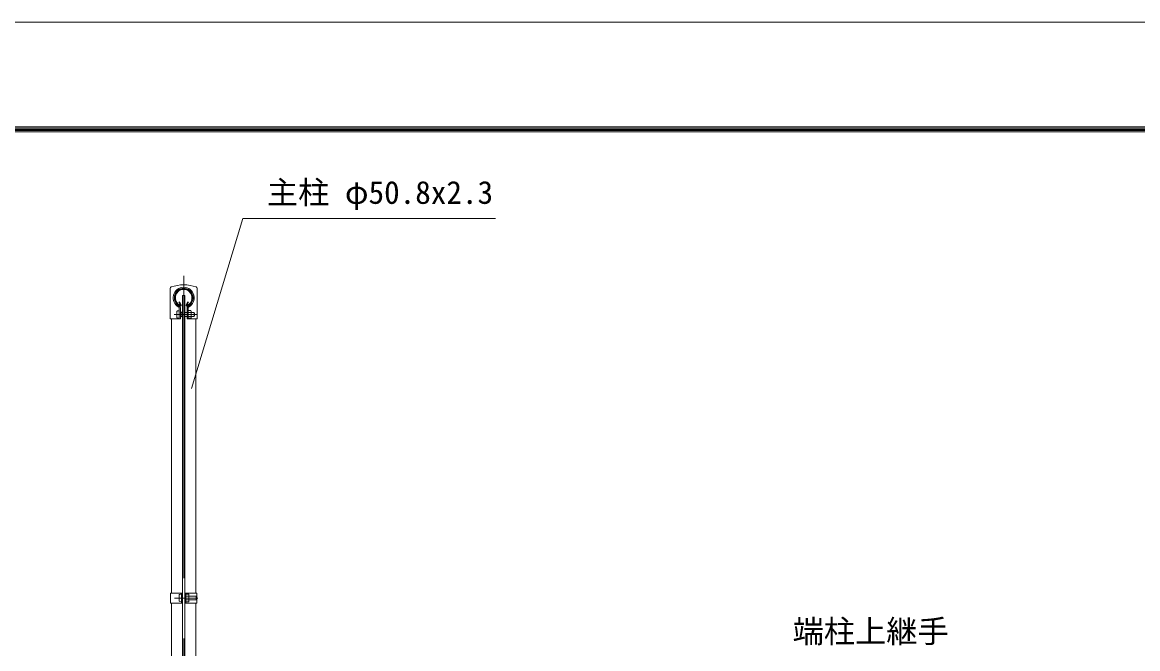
# Model space of a CAD drawing. Units: millimetres, scale not verified. Extents: x -4200 to 4200, y -2970 to 2970.
# Drawn here: x -381 to 1964, y 1653 to 2970 of the extents above; entities that cross this region are included whole.
import ezdxf
from ezdxf.enums import TextEntityAlignment as Align

# ---------------------------------------------------------------- set-up
doc = ezdxf.new("R2010")
doc.units = ezdxf.units.MM
doc.header["$LTSCALE"] = 20
doc.linetypes.add('USER1', pattern=[50.8, 31.75, -6.35, 6.35, -6.35])
for name, color, linetype, lineweight in [('0-0_D-BMK', 2, 'USER1', 13), ('0-1_D-STR1', 1, 'Continuous', 18), ('0-2_D-STR3', 3, 'Continuous', 13), ('0-6_D-STR-TXT', 7, 'Continuous', 9), ('0-8_D-TTL', 7, 'Continuous', 9)]:
    doc.layers.add(name, color=color, linetype=linetype, lineweight=lineweight)
doc.styles.add('ＭＳ ゴシック', font='')
doc.styles.get('ＭＳ ゴシック').set_extended_font_data('MS Gothic')

msp = doc.modelspace()

# ---------------------------------------------------------------- linework, layer by layer
at = {"layer": '0-0_D-BMK'}
for p, q in [((-41.42, 2437.06), (-41.42, 328.6)), ((-61.75, 2356.01), (-12.87, 2356.01)), ((-60.7, 1760.01), (-11.82, 1760.01))]:
    msp.add_line(p, q, dxfattribs=at)
at = {"layer": '0-1_D-STR1'}
for p, q in [((-51.6, 2381.75), (-50.22, 2382.55)), ((-48.1, 2375.67), (-51.6, 2381.75)), ((-46.71, 2376.47), (-50.22, 2382.55)), ((-36.14, 2376.47), (-32.63, 2382.55)), ((-34.75, 2375.67), (-31.24, 2381.75)), ((-31.24, 2381.75), (-32.63, 2382.55)), ((-66.82, 2347), (-66.82, 1770.51)), ((-16.02, 2347), (-16.02, 1770.51)), ((-66.82, 1749.51), (-66.82, 1120.51)), ((-16.02, 1749.51), (-16.02, 1120.51))]:
    msp.add_line(p, q, dxfattribs=at)
for centre, radius, start, end in [((-41.42, 2391), 19.05, 294.32478, 245.67522), ((-41.42, 2391), 17.45, 294.32478, 245.67522), ((-48.44, 2375.47), 2, 245.67522, 30), ((-48.44, 2375.47), 0.401, 245.67522, 30), ((-34.4, 2375.47), 2, 150, 294.32478), ((-34.4, 2375.47), 0.401, 150, 294.32478)]:
    msp.add_arc(centre, radius, start, end, dxfattribs=at)
at = {"layer": '0-2_D-STR3'}
for p, q in [((-43.67, 2396), (-39.17, 2396)), ((-43.67, 2396), (-43.67, 489)), ((-39.17, 2396), (-39.17, 489)), ((-12.87, 2410.69), (-12.87, 2347)), ((-50.72, 2369.83), (-50.72, 2347)), ((-48.42, 2369.83), (-48.42, 2347)), ((-34.42, 2369.83), (-34.42, 2347)), ((-32.12, 2369.83), (-32.12, 2347)), ((-55.52, 2349.51), (-55.52, 2362.51)), ((-46.72, 2361.33), (-48.42, 2361.33)), ((-46.72, 2350.69), (-48.42, 2350.69)), ((-46.72, 2350.69), (-46.72, 2361.33)), ((-46.72, 2360.01), (-43.67, 2360.01)), ((-46.72, 2352.01), (-43.67, 2352.01)), ((-39.17, 2360.01), (-34.42, 2360.01)), ((-39.17, 2352.01), (-34.42, 2352.01)), ((-34.42, 2347), (-12.87, 2347)), ((-26.62, 2364.11), (-32.12, 2364.11)), ((-26.62, 2360.06), (-32.12, 2360.06)), ((-26.62, 2351.96), (-32.12, 2351.96)), ((-26.62, 2347.91), (-32.12, 2347.91)), ((-25.62, 2350.1), (-25.62, 2362.05)), ((-25.62, 2360.01), (-19.72, 2360.01)), ((-25.62, 2352.01), (-19.72, 2352.01)), ((-19.72, 2352.01), (-19.72, 2360.01)), ((-69.12, 1770.51), (-43.67, 1770.51)), ((-50.77, 1766.51), (-50.77, 1753.51)), ((-45.97, 1770.51), (-45.97, 1749.51)), ((-45.97, 1768.01), (-45.97, 1752.01)), ((-45.97, 1766.21), (-45.97, 1753.81)), ((-39.17, 1770.51), (-13.72, 1770.51)), ((-36.87, 1770.51), (-36.87, 1749.51)), ((-31.37, 1768.11), (-36.87, 1768.11)), ((-36.87, 1768.11), (-36.87, 1751.91)), ((-36.87, 1766.21), (-36.87, 1753.81)), ((-31.37, 1764.06), (-36.87, 1764.06)), ((-30.37, 1765.92), (-30.37, 1753.97)), ((-30.37, 1764.01), (-14.97, 1764.01)), ((-14.97, 1764.01), (-14.97, 1756.01)), ((-13.72, 1770.51), (-13.72, 1749.51)), ((-39.17, 1749.51), (-13.72, 1749.51)), ((-31.37, 1755.96), (-36.87, 1755.96)), ((-31.37, 1751.91), (-36.87, 1751.91)), ((-30.37, 1756.01), (-14.97, 1756.01))]:
    msp.add_line(p, q, dxfattribs=at)
for points in [[(-69.97, 2410.69), (-69.97, 2347), (-48.42, 2347)], [(-69.12, 1770.51), (-69.12, 1749.51), (-43.67, 1749.51)]]:
    msp.add_lwpolyline(points, dxfattribs=at)
for centre, radius, start, end in [((-41.43, 2338.27), 80, 70.77586, 109.21688), ((-66.67, 2410.69), 3.3, 109.21688, 180), ((-41.42, 2391), 22, 298.0884, 241.9116), ((-41.42, 2391), 19.7, 298.0884, 241.9116), ((-16.17, 2410.69), 3.3, 0, 70.77586), ((-52.72, 2369.83), 2, 0, 61.9116), ((-52.72, 2369.83), 4.3, 0, 61.9116), ((-30.12, 2369.83), 4.3, 118.0884, 180), ((-30.12, 2369.83), 2, 118.0884, 180), ((-28.17, 2362.09), 2.55, 307.42505, 52.57495), ((-34.32, 2356.01), 8.7, 332.26063, 27.73937), ((-28.16, 2349.94), 2.54, 307.21089, 52.78911), ((-27.22, 2356.01), 8.5, 331.92751, 28.07249), ((-32.91, 1766.08), 2.54, 307.21089, 52.78911), ((-39.07, 1760.01), 8.7, 332.26063, 27.73937), ((-22.47, 1760.01), 8.5, 331.92751, 28.07249), ((-32.92, 1753.93), 2.55, 307.42505, 52.57495)]:
    msp.add_arc(centre, radius, start, end, dxfattribs=at)
for centre, start_param, end_param in [((-50.72, 2362.51), 1.5707963, 3.1415927), ((-50.72, 2349.51), 3.1415927, 4.712389), ((-45.97, 1766.51), 1.5707963, 3.1415927), ((-45.97, 1753.51), 3.1415927, 4.712389)]:
    msp.add_ellipse(centre, major_axis=(4.8, 0), ratio=0.3125, start_param=start_param, end_param=end_param, dxfattribs=at)
at = {"layer": '0-6_D-STR-TXT'}
msp.add_lwpolyline([(614.19, 2558), (82.53, 2558), (-24.75, 2200.38)], dxfattribs=at)
at = {"layer": '0-8_D-TTL', "color": 2, "lineweight": 18}
msp.add_lwpolyline([(-4200, 2970), (4200, 2970), (4200, -2970), (-4200, -2970)], close=True, dxfattribs=at)
at = {"layer": '0-8_D-TTL'}
for points in [[(-3930, 2750), (3930, 2750), (3930, -2750), (-3930, -2750)], [(-3927.5, 2747.5), (3927.5, 2747.5), (3927.5, -2747.5), (-3927.5, -2747.5)], [(-3925, 2745), (3925, 2745), (3925, -2745), (-3925, -2745)], [(-3922.5, 2742.5), (3922.5, 2742.5), (3922.5, -2742.5), (-3922.5, -2742.5)], [(-3920, 2740), (3920, 2740), (3920, -2740), (-3920, -2740)]]:
    msp.add_lwpolyline(points, close=True, dxfattribs=at)

# ---------------------------------------------------------------- texts
at = {"layer": '0-6_D-STR-TXT', "style": 'ＭＳ ゴシック'}
for s, p in [('主柱 φ50.8x2.3', (133.45, 2574.01)), ('端柱上継手', (1238.33, 1651.53))]:
    msp.add_text(s, height=48.09, dxfattribs=at).set_placement(p, align=Align.BOTTOM_LEFT)

doc.saveas('drawing.dxf')
